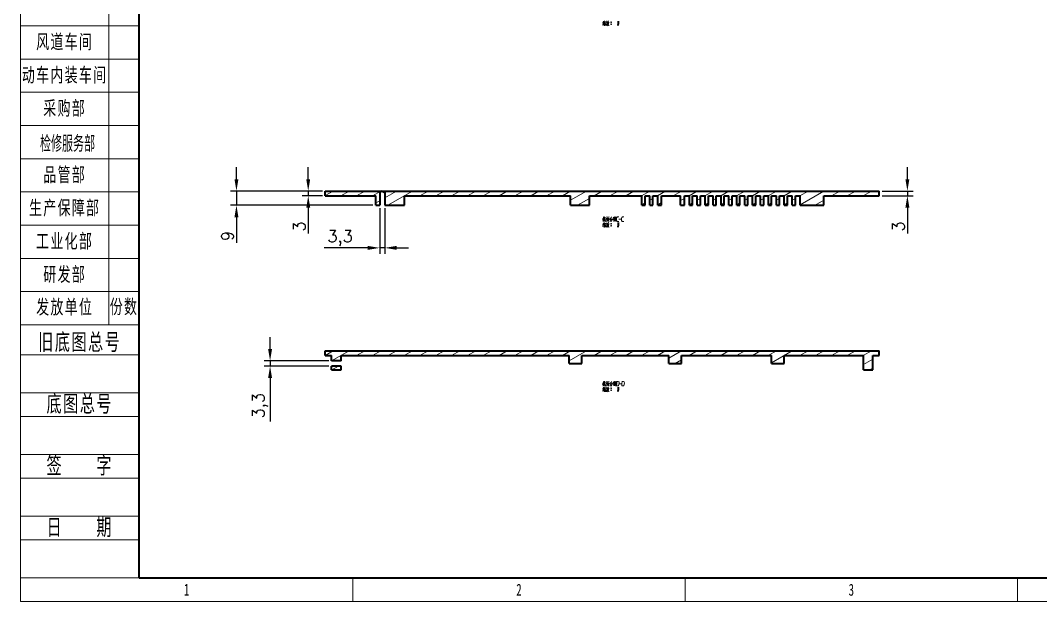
# Model space of a CAD drawing. Header units: millimetres. Extents: x -631 to 3210, y -561 to 2288.
# Drawn here: x 660 to 1305, y 1396 to 1764 of the extents above; entities that cross this region are included whole.
import ezdxf
from ezdxf.enums import TextEntityAlignment as Align

# ---------------------------------------------------------------- set-up
doc = ezdxf.new("R2010")
doc.units = ezdxf.units.MM
doc.header["$PDSIZE"] = -5
doc.layers.get('0').update_dxf_attribs({"lineweight": 18})
for name, color, linetype, lineweight in [('尺寸线层', 3, 'Continuous', 18), ('文本层', 3, 'Continuous', 18), ('粗实线层', 7, 'Continuous', 35), ('细实线层', 7, 'Continuous', 18)]:
    doc.layers.add(name, color=color, linetype=linetype, lineweight=lineweight)
doc.styles.get("Standard").update_dxf_attribs({"font": 'txt.shx', "bigfont": 'gbcbig.shx'})
doc.styles.add('标准', font='', dxfattribs={"width": 0.667})
doc.styles.get('标准').set_extended_font_data('宋体')
doc.dimstyles.get("Standard").update_dxf_attribs({"dimscale": 3, "dimtxt": 0.18, "dimasz": 0.18, "dimexe": 0.18, "dimexo": 0.0625, "dimgap": 0.09, "dimtad": 0, "dimtih": 1, "dimtoh": 1, "dimdec": 4, "dimzin": 0, "dimdsep": 46, "dimtxsty": 'Standard', "dimcen": 0.09, "dimdle": 0.36, "dimadec": 0, "dimazin": 0, "dimtfac": 1, "dimtdec": 4, "dimtofl": 0, "dimtmove": 0, "dimatfit": 3, "dimfxl": 1, "dimtolj": 1, "dimtzin": 0, "dimarcsym": 0})

# ---------------------------------------------------------------- blocks, each defined once
blk = doc.blocks.new('*X1')
at = {"layer": '尺寸线层', "linetype": 'Continuous'}
for p, q in [((-191.37, 91.49), (-191.37, -90.21)), ((-185, -27.21), (-210, -27.21)), ((-185, -34.21), (-210, -34.21)), ((-185, -41.21), (-210, -41.21)), ((-185, -48.21), (-210, -48.21)), ((-185, -55.21), (-210, -55.21)), ((-185, -62.21), (-210, -62.21)), ((-185, -69.21), (-210, -69.21)), ((-185, -76.21), (-210, -76.21)), ((-185, -83.21), (-210, -83.21)), ((-185, -90.21), (-210, -90.21))]:
    blk.add_line(p, q, dxfattribs=at)
at = {"layer": '文本层'}
for p, q in [((-210, -96.5), (-185, -96.5)), ((-210, -104.5), (-185, -104.5)), ((-210, -109.5), (-185, -109.5)), ((-210, -117.5), (-185, -117.5)), ((-210, -122.5), (-185, -122.5)), ((-210, -130.5), (-185, -130.5)), ((-210, -135.5), (-185, -135.5)), ((-210, -143.5), (-185, -143.5))]:
    blk.add_line(p, q, dxfattribs=at)
at = {"layer": '粗实线层'}
for q in [(-185, 143.5), (205, -143.5)]:
    blk.add_line((-185, -143.5), q, dxfattribs=at)
at = {"layer": '细实线层'}
for p, q in [((-210, -148.5), (-210, 148.5)), ((-140, -148.5), (-140, -143.5)), ((-70, -148.5), (-70, -143.5)), ((0, -148.5), (0, -143.5)), ((-210, -148.5), (210, -148.5)), ((-210, -148.5), (-185, -148.5))]:
    blk.add_line(p, q, dxfattribs=at)
at = {"layer": '尺寸线层', "linetype": 'Continuous', "char_height": 3, "attachment_point": 5, "style": '标准'}
for s, insert, width, line_spacing_factor in [('\\T1.1;风道车间', (-200.68, -30.71), 18.6315, 1.15057), ('\\T1.1;动车内装车间', (-200.68, -37.71), 18.6315, 1.15057), ('\\T1.1;采购部', (-200.68, -44.71), 18.6315, 1.15057), ('\\W1;{\\W0.567;\\T1;检修服务部}', (-200.08, -52.1), 37.2629, 0.564286), ('\\T1.1;品管部', (-200.68, -58.71), 18.6315, 1.15057), ('\\T1.1;生产保障部', (-200.68, -65.71), 18.6315, 1.15057), ('\\T1.1;工业化部', (-200.68, -72.71), 18.6315, 1.15057), ('\\T1.1;研发部', (-200.68, -79.71), 18.6315, 1.15057), ('\\T1.1;发放单位', (-200.68, -86.58), 18.6315, 0.853342), ('\\T1.1;份数', (-188.18, -86.53), 6.3685, 1.15057)]:
    blk.add_mtext(s, dxfattribs=dict(at, insert=insert, width=width, line_spacing_factor=line_spacing_factor))
at = {"layer": '尺寸线层', "style": '标准'}
for tag, height, width, p in [('T1', 2.5, 0.667, (-175, 146)), ('T2', 2.5, 0.667, (-105, 146)), ('T3', 2.5, 0.667, (-35, 146)), ('T4', 2.5, 0.667, (35, 146)), ('T5', 2.5, 0.667, (105, 146)), ('T6', 2.5, 0.667, (175, 146)), ('R1', 2.5, 0.667, (207.5, 111.38)), ('SQE', 3.5, 0.667, (-188.18, 80.99)), ('试制车间', 3.5, 0.28375, (-188.18, 73.99)), ('涂装车间（装配）', 3.5, 0.147264, (-188.18, 66.99)), ('涂装车间（涂装）', 3.5, 0.147264, (-188.18, 59.99)), ('国际内装车间', 3.5, 0.189302, (-188.18, 52.99)), ('地铁复合车间', 3.5, 0.186278, (-188.18, 46.02)), ('屏蔽门车间', 3.5, 0.225254, (-188.18, 39.14)), ('R2', 2.5, 0.667, (207.5, 37.12)), ('电器车间', 3.5, 0.292284, (-188.18, 32.21)), ('玻璃钢车间', 3.5, 0.225603, (-188.18, 25.29)), ('城轨内装车间', 3.5, 0.186278, (-188.18, 18.29)), ('不锈钢箱体车间', 3.5, 0.15932, (-188.18, 11.29)), ('门系统总装车间', 3.5, 0.161527, (-188.18, 4.29)), ('座椅厨房车间', 3.5, 0.186516, (-188.18, -2.71)), ('碳钢车间', 3.5, 0.28375, (-188.18, -9.71)), ('铝不锈钢车间', 3.5, 0.186397, (-188.18, -16.71)), ('风挡车间', 3.5, 0.284026, (-188.18, -23.71)), ('风道车间', 3.5, 0.284026, (-188.18, -30.71)), ('动车内装车间', 3.5, 0.186397, (-188.18, -37.71)), ('R3', 2.5, 0.667, (207.5, -37.12)), ('采购部', 3.5, 0.378308, (-188.18, -44.71)), ('检修服务部', 3.5, 0.223014, (-188.18, -51.71)), ('品管部', 3.5, 0.389426, (-188.18, -58.71)), ('生产保障部', 3.5, 0.223356, (-188.18, -65.71)), ('工业化部', 3.5, 0.281557, (-188.18, -72.71)), ('研发部', 3.5, 0.3788, (-188.18, -79.71)), ('旧底图总号', 3, 0.667, (-197.5, -100.5)), ('底图总号', 3, 0.667, (-197.5, -113.5)), ('R4', 2.5, 0.667, (207.5, -111.38)), ('签字', 3, 0.667, (-197.5, -126.5)), ('日期', 3, 0.667, (-197.5, -139.5)), ('B1', 2.5, 0.667, (-175, -146)), ('B2', 2.5, 0.667, (-105, -146)), ('B3', 2.5, 0.667, (-35, -146)), ('B4', 2.5, 0.667, (35, -146)), ('B5', 2.5, 0.667, (105, -146)), ('B6', 2.5, 0.667, (175, -146))]:
    blk.add_attdef(tag, text='', height=height, dxfattribs=dict(at, width=width)).set_placement(p, align=Align.MIDDLE_CENTER)
at = {"layer": '尺寸线层', "style": '标准', "width": 0.667}
blk.add_attdef('图号', text='', height=5.33, rotation=180, dxfattribs=at).set_placement((-160, 138.5), align=Align.MIDDLE_CENTER)
at = {"layer": '文本层', "char_height": 3.5, "width": 25, "attachment_point": 5, "style": '标准'}
for s, insert in [('\\T1.1;旧底图总号', (-197.5, -94)), ('\\T1.1;底图总号', (-197.5, -107)), ('\\T1.1;签    字', (-197.5, -120)), ('\\T1.1;日    期', (-197.5, -133))]:
    blk.add_mtext(s, dxfattribs=dict(at, insert=insert))
blk = doc.blocks.new('*X31')
at = {"layer": 'Defpoints', "color": 0, "transparency": 16777216}
for p in [(1202.64, 1655.94), (1202.64, 1652.94), (1220.4, 1652.94)]:
    blk.add_point(p, dxfattribs=at)
at = {"layer": '尺寸线层', "color": 0, "linetype": 'Continuous', "lineweight": -2, "transparency": 16777216}
for p, q in [((1220.4, 1663.44), (1220.4, 1670.94)), ((1204.52, 1655.94), (1224.15, 1655.94)), ((1204.52, 1652.94), (1224.15, 1652.94)), ((1220.4, 1655.94), (1220.4, 1652.94)), ((1220.4, 1645.44), (1220.4, 1629.19))]:
    blk.add_line(p, q, dxfattribs=at)
at = {"layer": '尺寸线层', "color": 0, "transparency": 16777216}
for points in [[(1219.15, 1663.44), (1221.65, 1663.44), (1220.4, 1655.94)], [(1219.15, 1645.44), (1221.65, 1645.44), (1220.4, 1652.94)]]:
    blk.add_solid(points, dxfattribs=at)
at = {"layer": '尺寸线层', "color": 0, "transparency": 16777216, "insert": (1214.77, 1633.56), "char_height": 7.5, "width": 15, "attachment_point": 5, "rotation": 90, "bg_fill": 3, "box_fill_scale": 1.1, "bg_fill_color": 256, "bg_fill_true_color": 13158600, "bg_fill_transparency": 0}
blk.add_mtext('\\A1;3', dxfattribs=at)
blk = doc.blocks.new('*X32')
at = {"layer": 'Defpoints', "color": 0, "transparency": 16777216}
for p in [(886.99, 1646.94), (890.29, 1646.94), (886.99, 1620.04)]:
    blk.add_point(p, dxfattribs=at)
at = {"layer": '尺寸线层', "color": 0, "linetype": 'Continuous', "lineweight": -2, "transparency": 16777216}
for p, q in [((886.99, 1645.06), (886.99, 1616.29)), ((890.29, 1645.06), (890.29, 1616.29)), ((879.49, 1620.04), (851.99, 1620.04)), ((890.29, 1620.04), (886.99, 1620.04)), ((897.79, 1620.04), (905.29, 1620.04))]:
    blk.add_line(p, q, dxfattribs=at)
at = {"layer": '尺寸线层', "color": 0, "transparency": 16777216}
for points in [[(879.49, 1621.29), (879.49, 1618.79), (886.99, 1620.04)], [(897.79, 1621.29), (897.79, 1618.79), (890.29, 1620.04)]]:
    blk.add_solid(points, dxfattribs=at)
at = {"layer": '尺寸线层', "color": 0, "transparency": 16777216, "insert": (861.99, 1626.29), "char_height": 7.5, "width": 31.4286, "attachment_point": 5, "bg_fill": 3, "box_fill_scale": 1.1, "bg_fill_color": 256, "bg_fill_true_color": 13158600, "bg_fill_transparency": 0}
blk.add_mtext('\\A1;3,3', dxfattribs=at)
blk = doc.blocks.new('*X34')
at = {"layer": 'Defpoints', "color": 0, "transparency": 16777216}
for p in [(856.64, 1548.62), (817.74, 1545.32), (856.64, 1545.32)]:
    blk.add_point(p, dxfattribs=at)
at = {"layer": '尺寸线层', "color": 0, "linetype": 'Continuous', "lineweight": -2, "transparency": 16777216}
for p, q in [((817.74, 1556.12), (817.74, 1563.62)), ((854.77, 1548.62), (813.99, 1548.62)), ((817.74, 1548.62), (817.74, 1545.32)), ((854.77, 1545.32), (813.99, 1545.32)), ((817.74, 1537.82), (817.74, 1510.32))]:
    blk.add_line(p, q, dxfattribs=at)
at = {"layer": '尺寸线层', "color": 0, "transparency": 16777216}
for points in [[(816.49, 1556.12), (818.99, 1556.12), (817.74, 1548.62)], [(816.49, 1537.82), (818.99, 1537.82), (817.74, 1545.32)]]:
    blk.add_solid(points, dxfattribs=at)
at = {"layer": '尺寸线层', "color": 0, "transparency": 16777216, "insert": (811.49, 1520.32), "char_height": 7.5, "width": 31.4286, "attachment_point": 5, "rotation": 90, "bg_fill": 3, "box_fill_scale": 1.1, "bg_fill_color": 256, "bg_fill_true_color": 13158600, "bg_fill_transparency": 0}
blk.add_mtext('\\A1;3,3', dxfattribs=at)
blk = doc.blocks.new('*X35')
at = {"layer": 'Defpoints', "color": 0, "transparency": 16777216}
for p in [(841.85, 1652.94), (852.64, 1655.94), (852.64, 1652.94)]:
    blk.add_point(p, dxfattribs=at)
at = {"layer": '尺寸线层', "color": 0, "linetype": 'Continuous', "lineweight": -2, "transparency": 16777216}
for p, q in [((841.85, 1663.44), (841.85, 1670.94)), ((850.77, 1655.94), (838.1, 1655.94)), ((850.77, 1652.94), (838.1, 1652.94)), ((841.85, 1655.94), (841.85, 1652.94)), ((841.85, 1645.44), (841.85, 1629.19))]:
    blk.add_line(p, q, dxfattribs=at)
at = {"layer": '尺寸线层', "color": 0, "transparency": 16777216}
for points in [[(840.6, 1663.44), (843.1, 1663.44), (841.85, 1655.94)], [(840.6, 1645.44), (843.1, 1645.44), (841.85, 1652.94)]]:
    blk.add_solid(points, dxfattribs=at)
at = {"layer": '尺寸线层', "color": 0, "transparency": 16777216, "insert": (836.23, 1633.56), "char_height": 7.5, "width": 15, "attachment_point": 5, "rotation": 90, "bg_fill": 3, "box_fill_scale": 1.1, "bg_fill_color": 256, "bg_fill_true_color": 13158600, "bg_fill_transparency": 0}
blk.add_mtext('\\A1;3', dxfattribs=at)
blk = doc.blocks.new('*X36')
at = {"layer": 'Defpoints', "color": 0, "transparency": 16777216}
for p in [(852.64, 1655.94), (796.49, 1646.94), (884.64, 1646.94)]:
    blk.add_point(p, dxfattribs=at)
at = {"layer": '尺寸线层', "color": 0, "linetype": 'Continuous', "lineweight": -2, "transparency": 16777216}
for p, q in [((796.49, 1663.44), (796.49, 1670.94)), ((850.77, 1655.94), (792.74, 1655.94)), ((796.49, 1655.94), (796.49, 1646.94)), ((882.77, 1646.94), (792.74, 1646.94)), ((796.49, 1639.44), (796.49, 1623.19))]:
    blk.add_line(p, q, dxfattribs=at)
at = {"layer": '尺寸线层', "color": 0, "transparency": 16777216}
for points in [[(795.24, 1663.44), (797.74, 1663.44), (796.49, 1655.94)], [(795.24, 1639.44), (797.74, 1639.44), (796.49, 1646.94)]]:
    blk.add_solid(points, dxfattribs=at)
at = {"layer": '尺寸线层', "color": 0, "transparency": 16777216, "insert": (790.86, 1627.56), "char_height": 7.5, "width": 15, "attachment_point": 5, "rotation": 90, "bg_fill": 3, "box_fill_scale": 1.1, "bg_fill_color": 256, "bg_fill_true_color": 13158600, "bg_fill_transparency": 0}
blk.add_mtext('\\A1;9', dxfattribs=at)

msp = doc.modelspace()

# ---------------------------------------------------------------- linework, layer by layer
at = {"color": 7, "lineweight": 35}
for p, q in [((852.644, 1655.938), (1202.644, 1655.938)), ((852.644, 1652.938), (884.644, 1652.938)), ((902.644, 1652.938), (1007.644, 1652.938)), ((1019.644, 1652.938), (1052.644, 1652.938)), ((1167.644, 1652.938), (1202.644, 1652.938)), ((852.644, 1554.974), (1202.644, 1554.974)), ((862.644, 1551.974), (1006.644, 1551.974)), ((1014.644, 1551.974), (1069.644, 1551.974)), ((1077.644, 1551.974), (1134.644, 1551.974)), ((1142.644, 1551.974), (1192.644, 1551.974))]:
    msp.add_line(p, q, dxfattribs=at)
at = {"color": 7, "lineweight": 35, "ltscale": 0.075}
for p, q in [((852.644, 1652.938), (852.644, 1655.938)), ((1054.644, 1652.938), (1057.644, 1652.938)), ((1059.644, 1652.938), (1062.644, 1652.938)), ((1079.644, 1652.938), (1082.644, 1652.938)), ((1084.644, 1652.938), (1087.644, 1652.938)), ((1089.644, 1652.938), (1092.644, 1652.938)), ((1094.644, 1652.938), (1097.644, 1652.938)), ((1099.644, 1652.938), (1102.644, 1652.938)), ((1104.644, 1652.938), (1107.644, 1652.938)), ((1109.644, 1652.938), (1112.644, 1652.938)), ((1114.644, 1652.938), (1117.644, 1652.938)), ((1119.644, 1652.938), (1122.644, 1652.938)), ((1124.644, 1652.938), (1127.644, 1652.938)), ((1129.644, 1652.938), (1132.644, 1652.938)), ((1134.644, 1652.938), (1137.644, 1652.938)), ((1139.644, 1652.938), (1142.644, 1652.938)), ((1144.644, 1652.938), (1147.644, 1652.938)), ((1149.644, 1652.938), (1152.644, 1652.938)), ((1202.644, 1652.938), (1202.644, 1655.938)), ((852.644, 1551.974), (852.644, 1554.974)), ((1202.644, 1551.974), (1202.644, 1554.974))]:
    msp.add_line(p, q, dxfattribs=at)
at = {"color": 7, "lineweight": 13, "ltscale": 0.144338}
for p, q in [((852.644, 1653.051), (857.644, 1655.938)), ((852.644, 1552.087), (857.644, 1554.974))]:
    msp.add_line(p, q, dxfattribs=at)
at = {"color": 7, "lineweight": 13, "ltscale": 0.15}
for p, q in [((862.448, 1652.938), (867.644, 1655.938)), ((872.448, 1652.938), (877.644, 1655.938)), ((882.448, 1652.938), (887.644, 1655.938)), ((912.448, 1652.938), (917.644, 1655.938)), ((922.448, 1652.938), (927.644, 1655.938)), ((932.448, 1652.938), (937.644, 1655.938)), ((942.448, 1652.938), (947.644, 1655.938)), ((952.448, 1652.938), (957.644, 1655.938)), ((962.448, 1652.938), (967.644, 1655.938)), ((972.448, 1652.938), (977.644, 1655.938)), ((982.448, 1652.938), (987.644, 1655.938)), ((992.448, 1652.938), (997.644, 1655.938)), ((1002.448, 1652.938), (1007.644, 1655.938)), ((1022.448, 1652.938), (1027.644, 1655.938)), ((1032.448, 1652.938), (1037.644, 1655.938)), ((1042.448, 1652.938), (1047.644, 1655.938)), ((1052.448, 1652.938), (1057.644, 1655.938)), ((1062.448, 1652.938), (1067.644, 1655.938)), ((1072.448, 1652.938), (1077.644, 1655.938)), ((1082.448, 1652.938), (1087.644, 1655.938)), ((1092.448, 1652.938), (1097.644, 1655.938)), ((1102.448, 1652.938), (1107.644, 1655.938)), ((1112.448, 1652.938), (1117.644, 1655.938)), ((1122.448, 1652.938), (1127.644, 1655.938)), ((1132.448, 1652.938), (1137.644, 1655.938)), ((1142.448, 1652.938), (1147.644, 1655.938)), ((1152.448, 1652.938), (1157.644, 1655.938)), ((1172.448, 1652.938), (1177.644, 1655.938)), ((1182.448, 1652.938), (1187.644, 1655.938)), ((1192.448, 1652.938), (1197.644, 1655.938)), ((872.448, 1551.974), (877.644, 1554.974)), ((882.448, 1551.974), (887.644, 1554.974)), ((892.448, 1551.974), (897.644, 1554.974)), ((902.448, 1551.974), (907.644, 1554.974)), ((912.448, 1551.974), (917.644, 1554.974)), ((922.448, 1551.974), (927.644, 1554.974)), ((932.448, 1551.974), (937.644, 1554.974)), ((942.448, 1551.974), (947.644, 1554.974)), ((952.448, 1551.974), (957.644, 1554.974)), ((962.448, 1551.974), (967.644, 1554.974)), ((972.448, 1551.974), (977.644, 1554.974)), ((982.448, 1551.974), (987.644, 1554.974)), ((992.448, 1551.974), (997.644, 1554.974)), ((1002.448, 1551.974), (1007.644, 1554.974)), ((1022.448, 1551.974), (1027.644, 1554.974)), ((1032.448, 1551.974), (1037.644, 1554.974)), ((1042.448, 1551.974), (1047.644, 1554.974)), ((1052.448, 1551.974), (1057.644, 1554.974)), ((1062.448, 1551.974), (1067.644, 1554.974)), ((1082.448, 1551.974), (1087.644, 1554.974)), ((1092.448, 1551.974), (1097.644, 1554.974)), ((1102.448, 1551.974), (1107.644, 1554.974)), ((1112.448, 1551.974), (1117.644, 1554.974)), ((1122.448, 1551.974), (1127.644, 1554.974)), ((1132.448, 1551.974), (1137.644, 1554.974)), ((1152.448, 1551.974), (1157.644, 1554.974)), ((1162.448, 1551.974), (1167.644, 1554.974)), ((1172.448, 1551.974), (1177.644, 1554.974)), ((1182.448, 1551.974), (1187.644, 1554.974)), ((1192.448, 1551.974), (1197.644, 1554.974))]:
    msp.add_line(p, q, dxfattribs=at)
at = {"color": 7, "lineweight": 35, "ltscale": 0.15}
for p, q in [((884.644, 1646.938), (884.644, 1652.938)), ((902.644, 1646.938), (902.644, 1652.938)), ((1007.644, 1646.938), (1007.644, 1652.938)), ((1019.644, 1646.938), (1019.644, 1652.938)), ((1052.644, 1646.938), (1052.644, 1652.938)), ((1054.644, 1646.938), (1054.644, 1652.938)), ((1057.644, 1646.938), (1057.644, 1652.938)), ((1059.644, 1646.938), (1059.644, 1652.938)), ((1062.644, 1646.938), (1062.644, 1652.938)), ((1065.144, 1646.938), (1065.144, 1652.938)), ((1077.144, 1646.938), (1077.144, 1652.938)), ((1079.644, 1646.938), (1079.644, 1652.938)), ((1082.644, 1646.938), (1082.644, 1652.938)), ((1084.644, 1646.938), (1084.644, 1652.938)), ((1087.644, 1646.938), (1087.644, 1652.938)), ((1089.644, 1646.938), (1089.644, 1652.938)), ((1092.644, 1646.938), (1092.644, 1652.938)), ((1094.644, 1646.938), (1094.644, 1652.938)), ((1097.644, 1646.938), (1097.644, 1652.938)), ((1099.644, 1646.938), (1099.644, 1652.938)), ((1102.644, 1646.938), (1102.644, 1652.938)), ((1104.644, 1646.938), (1104.644, 1652.938)), ((1107.644, 1646.938), (1107.644, 1652.938)), ((1109.644, 1646.938), (1109.644, 1652.938)), ((1112.644, 1646.938), (1112.644, 1652.938)), ((1114.644, 1646.938), (1114.644, 1652.938)), ((1117.644, 1646.938), (1117.644, 1652.938)), ((1119.644, 1646.938), (1119.644, 1652.938)), ((1122.644, 1646.938), (1122.644, 1652.938)), ((1124.644, 1646.938), (1124.644, 1652.938)), ((1127.644, 1646.938), (1127.644, 1652.938)), ((1129.644, 1646.938), (1129.644, 1652.938)), ((1132.644, 1646.938), (1132.644, 1652.938)), ((1134.644, 1646.938), (1134.644, 1652.938)), ((1137.644, 1646.938), (1137.644, 1652.938)), ((1139.644, 1646.938), (1139.644, 1652.938)), ((1142.644, 1646.938), (1142.644, 1652.938)), ((1144.644, 1646.938), (1144.644, 1652.938)), ((1147.644, 1646.938), (1147.644, 1652.938)), ((1149.644, 1646.938), (1149.644, 1652.938)), ((1152.644, 1646.938), (1152.644, 1652.938)), ((1167.644, 1646.938), (1167.644, 1652.938)), ((862.644, 1548.624), (856.644, 1548.624)), ((862.644, 1545.324), (856.644, 1545.324)), ((856.644, 1542.974), (862.644, 1542.974)), ((1192.644, 1542.974), (1198.644, 1542.974))]:
    msp.add_line(p, q, dxfattribs=at)
at = {"color": 7, "lineweight": 35, "ltscale": 0.048124}
for q in [(886.994, 1654.938), (890.294, 1654.938)]:
    msp.add_line((888.644, 1655.929), q, dxfattribs=at)
at = {"color": 7, "lineweight": 35, "ltscale": 0.2}
for p, q in [((886.994, 1654.938), (886.994, 1646.938)), ((890.294, 1654.938), (890.294, 1646.938)), ((1006.644, 1546.974), (1014.644, 1546.974)), ((1069.644, 1546.974), (1077.644, 1546.974)), ((1134.644, 1546.974), (1142.644, 1546.974))]:
    msp.add_line(p, q, dxfattribs=at)
at = {"color": 7, "lineweight": 13, "ltscale": 0.212176}
msp.add_line((890.294, 1651.694), (897.644, 1655.938), dxfattribs=at)
at = {"color": 7, "lineweight": 13, "ltscale": 0.450001}
msp.add_line((892.055, 1646.938), (907.644, 1655.938), dxfattribs=at)
at = {"color": 7, "lineweight": 13, "ltscale": 0.288675}
msp.add_line((1007.644, 1650.164), (1017.644, 1655.938), dxfattribs=at)
at = {"color": 7, "lineweight": 13, "ltscale": 0.219061}
msp.add_line((1012.055, 1646.938), (1019.644, 1651.319), dxfattribs=at)
at = {"color": 7, "lineweight": 13, "ltscale": 0.057735}
for p, q in [((1057.644, 1650.164), (1059.644, 1651.319)), ((1087.644, 1650.164), (1089.644, 1651.319)), ((1097.644, 1650.164), (1099.644, 1651.319)), ((1107.644, 1650.164), (1109.644, 1651.319)), ((1117.644, 1650.164), (1119.644, 1651.319)), ((1127.644, 1650.164), (1129.644, 1651.319)), ((1137.644, 1650.164), (1139.644, 1651.319)), ((1147.644, 1650.164), (1149.644, 1651.319)), ((1052.644, 1647.278), (1054.644, 1648.432)), ((1082.644, 1647.278), (1084.644, 1648.432)), ((1092.644, 1647.278), (1094.644, 1648.432)), ((1102.644, 1647.278), (1104.644, 1648.432)), ((1112.644, 1647.278), (1114.644, 1648.432)), ((1122.644, 1647.278), (1124.644, 1648.432)), ((1132.644, 1647.278), (1134.644, 1648.432)), ((1142.644, 1647.278), (1144.644, 1648.432))]:
    msp.add_line(p, q, dxfattribs=at)
at = {"color": 7, "lineweight": 35, "ltscale": 0.3}
for p, q in [((1065.144, 1652.938), (1077.144, 1652.938)), ((1007.644, 1646.938), (1019.644, 1646.938))]:
    msp.add_line(p, q, dxfattribs=at)
at = {"color": 7, "lineweight": 13, "ltscale": 0.072169}
for p, q in [((1077.144, 1649.876), (1079.644, 1651.319)), ((1062.644, 1647.278), (1065.144, 1648.721))]:
    msp.add_line(p, q, dxfattribs=at)
at = {"color": 7, "lineweight": 13, "ltscale": 0.433013}
msp.add_line((1152.644, 1647.278), (1167.644, 1655.938), dxfattribs=at)
at = {"color": 7, "lineweight": 13, "ltscale": 0.161326}
msp.add_line((1162.055, 1646.938), (1167.644, 1650.164), dxfattribs=at)
at = {"color": 7, "lineweight": 13, "ltscale": 0.005663}
for p, q in [((1202.448, 1652.938), (1202.644, 1653.051)), ((1202.448, 1551.974), (1202.644, 1552.087))]:
    msp.add_line(p, q, dxfattribs=at)
at = {"color": 7, "lineweight": 13, "ltscale": 0.067838}
msp.add_line((884.644, 1648.432), (886.994, 1649.789), dxfattribs=at)
at = {"color": 7, "lineweight": 35, "ltscale": 0.058749}
msp.add_line((884.644, 1646.938), (886.994, 1646.938), dxfattribs=at)
at = {"color": 7, "lineweight": 35, "ltscale": 0.308749}
msp.add_line((890.294, 1646.938), (902.644, 1646.938), dxfattribs=at)
at = {"color": 7, "lineweight": 13, "ltscale": 0.016988}
msp.add_line((902.055, 1646.938), (902.644, 1647.278), dxfattribs=at)
at = {"color": 7, "lineweight": 35, "ltscale": 0.05}
for p, q in [((1052.644, 1646.938), (1054.644, 1646.938)), ((1057.644, 1646.938), (1059.644, 1646.938)), ((1082.644, 1646.938), (1084.644, 1646.938)), ((1087.644, 1646.938), (1089.644, 1646.938)), ((1092.644, 1646.938), (1094.644, 1646.938)), ((1097.644, 1646.938), (1099.644, 1646.938)), ((1102.644, 1646.938), (1104.644, 1646.938)), ((1107.644, 1646.938), (1109.644, 1646.938)), ((1112.644, 1646.938), (1114.644, 1646.938)), ((1117.644, 1646.938), (1119.644, 1646.938)), ((1122.644, 1646.938), (1124.644, 1646.938)), ((1127.644, 1646.938), (1129.644, 1646.938)), ((1132.644, 1646.938), (1134.644, 1646.938)), ((1137.644, 1646.938), (1139.644, 1646.938)), ((1142.644, 1646.938), (1144.644, 1646.938)), ((1147.644, 1646.938), (1149.644, 1646.938))]:
    msp.add_line(p, q, dxfattribs=at)
at = {"color": 7, "lineweight": 35, "ltscale": 0.0625}
for p, q in [((1062.644, 1646.938), (1065.144, 1646.938)), ((1077.144, 1646.938), (1079.644, 1646.938))]:
    msp.add_line(p, q, dxfattribs=at)
at = {"color": 7, "lineweight": 35, "ltscale": 0.375}
msp.add_line((1152.644, 1646.938), (1167.644, 1646.938), dxfattribs=at)
at = {"color": 7, "lineweight": 13, "ltscale": 0.317535}
msp.add_line((856.644, 1548.623), (867.644, 1554.974), dxfattribs=at)
at = {"color": 7, "lineweight": 13, "ltscale": 0.317543}
msp.add_line((1006.644, 1548.623), (1017.644, 1554.974), dxfattribs=at)
at = {"color": 7, "lineweight": 13, "ltscale": 0.23094}
msp.add_line((1069.644, 1550.355), (1077.644, 1554.974), dxfattribs=at)
at = {"color": 7, "lineweight": 13, "ltscale": 0.375278}
msp.add_line((1134.644, 1547.469), (1147.644, 1554.974), dxfattribs=at)
at = {"color": 7, "lineweight": 35, "ltscale": 0.1}
for p, q in [((852.644, 1551.974), (856.644, 1551.974)), ((1198.644, 1551.974), (1202.644, 1551.974))]:
    msp.add_line(p, q, dxfattribs=at)
at = {"color": 7, "lineweight": 35, "ltscale": 0.083756}
for p, q in [((856.644, 1548.624), (856.644, 1551.974)), ((862.644, 1548.624), (862.644, 1551.974))]:
    msp.add_line(p, q, dxfattribs=at)
at = {"color": 7, "lineweight": 35, "ltscale": 0.125}
for p, q in [((1006.644, 1546.974), (1006.644, 1551.974)), ((1014.644, 1546.974), (1014.644, 1551.974)), ((1069.644, 1546.974), (1069.644, 1551.974)), ((1077.644, 1546.974), (1077.644, 1551.974)), ((1134.644, 1546.974), (1134.644, 1551.974)), ((1142.644, 1546.974), (1142.644, 1551.974))]:
    msp.add_line(p, q, dxfattribs=at)
at = {"color": 7, "lineweight": 13, "ltscale": 0.024723}
msp.add_line((1013.787, 1546.974), (1014.644, 1547.469), dxfattribs=at)
at = {"color": 7, "lineweight": 13, "ltscale": 0.111326}
msp.add_line((1073.787, 1546.974), (1077.644, 1549.201), dxfattribs=at)
at = {"color": 7, "lineweight": 35, "ltscale": 0.225}
for p, q in [((1192.644, 1542.974), (1192.644, 1551.974)), ((1198.644, 1542.974), (1198.644, 1551.974))]:
    msp.add_line(p, q, dxfattribs=at)
at = {"color": 7, "lineweight": 13, "ltscale": 0.173205}
msp.add_line((1192.644, 1546.314), (1198.644, 1549.778), dxfattribs=at)
at = {"color": 7, "lineweight": 35, "ltscale": 0.058756}
for p, q in [((856.644, 1542.974), (856.644, 1545.324)), ((862.644, 1542.974), (862.644, 1545.324))]:
    msp.add_line(p, q, dxfattribs=at)
at = {"color": 7, "lineweight": 13, "ltscale": 0.117511}
msp.add_line((856.859, 1542.974), (860.93, 1545.324), dxfattribs=at)
at = {"color": 7, "lineweight": 13, "ltscale": 0.051516}
msp.add_line((1196.859, 1542.974), (1198.644, 1544.004), dxfattribs=at)
at = {"color": 7, "lineweight": 13}
for points in [[(1027.854, 1760.818), (1028.554, 1761.203)], [(1028.309, 1762.253), (1027.889, 1762.113)], [(1028.379, 1763.268), (1027.924, 1762.183)], [(1027.959, 1761.483), (1028.484, 1761.658)], [(1028.449, 1762.498), (1027.994, 1761.483)], [(1028.764, 1761.973), (1028.449, 1761.483)], [(1028.694, 1762.953), (1028.589, 1762.393)], [(1028.694, 1762.813), (1029.744, 1762.953)], [(1028.939, 1762.533), (1028.764, 1761.973)], [(1028.799, 1762.043), (1028.799, 1760.328)], [(1029.009, 1762.253), (1029.709, 1762.358)], [(1029.079, 1763.443), (1029.254, 1763.058)], [(1029.079, 1761.833), (1029.114, 1760.433)], [(1029.079, 1761.728), (1029.604, 1761.798)], [(1029.114, 1761.168), (1029.499, 1761.238)], [(1029.569, 1760.678), (1029.149, 1760.608)], [(1029.324, 1762.288), (1029.254, 1761.728)], [(1029.639, 1761.903), (1029.569, 1760.503)], [(1029.779, 1763.058), (1029.639, 1762.603)], [(1030.549, 1762.673), (1030.444, 1761.763), (1030.339, 1761.343), (1030.024, 1760.468)], [(1030.059, 1762.603), (1031.109, 1762.743)], [(1030.864, 1762.183), (1030.759, 1761.343), (1030.619, 1760.503), (1030.409, 1760.783)], [(1030.479, 1762.008), (1030.864, 1762.078)], [(1030.549, 1763.513), (1030.654, 1762.953)], [(1031.249, 1760.923), (1030.864, 1760.398)], [(1031.249, 1762.183), (1031.074, 1761.623)], [(1031.179, 1761.938), (1031.739, 1760.503)], [(1031.389, 1762.813), (1031.249, 1762.183)], [(1031.529, 1761.553), (1031.249, 1760.923)], [(1031.319, 1762.428), (1032.019, 1762.568)], [(1031.459, 1763.548), (1031.389, 1762.813)], [(1031.739, 1762.498), (1031.529, 1761.553)], [(1031.739, 1760.503), (1032.054, 1760.503)], [(1033.069, 1762.638), (1033.454, 1762.638)], [(1033.069, 1761.378), (1033.454, 1761.378)], [(1033.104, 1762.743), (1033.419, 1762.743)], [(1033.104, 1762.498), (1033.419, 1762.498)], [(1033.104, 1761.483), (1033.419, 1761.483)], [(1033.104, 1761.238), (1033.419, 1761.238)], [(1037.514, 1763.373), (1037.409, 1761.973), (1037.304, 1760.573)], [(1037.514, 1762.638), (1037.899, 1762.638)], [(1037.514, 1761.378), (1037.899, 1761.378)], [(1037.549, 1762.743), (1037.864, 1762.743)], [(1037.549, 1762.498), (1037.864, 1762.498)], [(1037.549, 1761.483), (1037.864, 1761.483)], [(1037.549, 1761.238), (1037.864, 1761.238)], [(1038.109, 1763.373), (1038.004, 1761.973), (1037.899, 1760.573)], [(1027.854, 1638.608), (1029.674, 1638.853)], [(1027.854, 1637.523), (1028.204, 1638.048)], [(1028.134, 1639.168), (1028.904, 1639.273)], [(1028.204, 1638.048), (1028.379, 1638.573)], [(1028.204, 1638.048), (1028.204, 1636.648)], [(1029.009, 1637.768), (1028.239, 1637.663)], [(1029.009, 1637.383), (1028.239, 1637.278)], [(1028.309, 1638.083), (1029.044, 1638.188)], [(1028.624, 1638.713), (1028.624, 1639.763)], [(1028.624, 1638.538), (1028.624, 1636.928)], [(1029.009, 1637.208), (1029.639, 1638.188)], [(1029.079, 1639.728), (1029.219, 1638.153), (1029.324, 1637.523), (1029.779, 1636.613)], [(1029.394, 1639.413), (1029.534, 1638.993)], [(1029.709, 1637.313), (1029.779, 1636.613)], [(1031.949, 1639.553), (1030.129, 1639.378)], [(1030.374, 1638.888), (1030.409, 1636.753)], [(1031.704, 1638.748), (1030.374, 1638.608)], [(1030.794, 1638.643), (1030.794, 1637.068)], [(1031.144, 1638.258), (1030.794, 1638.188)], [(1030.794, 1637.698), (1031.144, 1637.768)], [(1030.899, 1638.678), (1031.039, 1639.448)], [(1031.284, 1638.678), (1031.249, 1637.103)], [(1031.634, 1636.788), (1031.739, 1638.923)], [(1033.104, 1639.063), (1032.719, 1638.398), (1032.299, 1637.803)], [(1032.789, 1638.013), (1033.699, 1638.048)], [(1033.174, 1638.013), (1032.929, 1637.173)], [(1033.454, 1639.658), (1033.734, 1638.818)], [(1033.734, 1638.153), (1033.594, 1637.173)], [(1033.699, 1638.818), (1034.014, 1638.013), (1034.259, 1638.013)], [(1034.609, 1637.943), (1035.729, 1638.118)], [(1034.819, 1639.343), (1034.714, 1638.608)], [(1034.784, 1639.168), (1035.659, 1639.273)], [(1034.819, 1638.678), (1035.554, 1638.818)], [(1034.819, 1638.328), (1035.554, 1638.468)], [(1034.854, 1637.733), (1034.854, 1636.788)], [(1034.854, 1637.593), (1035.554, 1637.698)], [(1035.169, 1639.763), (1035.274, 1639.343)], [(1035.204, 1639.168), (1035.204, 1637.698)], [(1035.589, 1637.768), (1035.519, 1637.103)], [(1035.729, 1639.378), (1035.589, 1638.958)], [(1035.939, 1637.558), (1035.939, 1639.028)], [(1036.289, 1639.763), (1036.289, 1638.223), (1036.289, 1636.648)], [(1038.039, 1636.788), (1037.269, 1636.788), (1036.954, 1636.893), (1036.849, 1636.998), (1036.709, 1637.208), (1036.604, 1637.593), (1036.639, 1638.713), (1036.814, 1639.238), (1036.989, 1639.483), (1037.199, 1639.588), (1038.074, 1639.588)], [(1038.074, 1638.188), (1039.754, 1638.188)], [(1041.189, 1636.788), (1040.419, 1636.788), (1040.104, 1636.893), (1039.999, 1636.998), (1039.859, 1637.208), (1039.754, 1637.593), (1039.789, 1638.713), (1039.964, 1639.238), (1040.139, 1639.483), (1040.349, 1639.588), (1041.224, 1639.588)], [(1027.854, 1633.463), (1028.554, 1633.848)], [(1028.309, 1634.898), (1027.889, 1634.758)], [(1028.379, 1635.913), (1027.924, 1634.828)], [(1027.959, 1634.128), (1028.484, 1634.303)], [(1028.449, 1635.143), (1027.994, 1634.128)], [(1029.044, 1636.963), (1028.239, 1636.858)], [(1028.764, 1634.618), (1028.449, 1634.128)], [(1028.694, 1635.598), (1028.589, 1635.038)], [(1028.694, 1635.458), (1029.744, 1635.598)], [(1028.939, 1635.178), (1028.764, 1634.618)], [(1028.799, 1634.688), (1028.799, 1632.973)], [(1029.009, 1634.898), (1029.709, 1635.003)], [(1029.079, 1636.088), (1029.254, 1635.703)], [(1029.079, 1634.478), (1029.114, 1633.078)], [(1029.079, 1634.373), (1029.604, 1634.443)], [(1029.114, 1633.813), (1029.499, 1633.883)], [(1029.569, 1633.323), (1029.149, 1633.253)], [(1029.324, 1634.933), (1029.254, 1634.373)], [(1029.639, 1634.548), (1029.569, 1633.148)], [(1029.779, 1635.703), (1029.639, 1635.248)], [(1030.549, 1635.318), (1030.444, 1634.408), (1030.339, 1633.988), (1030.024, 1633.113)], [(1030.059, 1635.248), (1031.109, 1635.388)], [(1030.409, 1636.998), (1031.634, 1637.138)], [(1030.864, 1634.828), (1030.759, 1633.988), (1030.619, 1633.148), (1030.409, 1633.428)], [(1030.479, 1634.653), (1030.864, 1634.723)], [(1030.549, 1636.158), (1030.654, 1635.598)], [(1031.249, 1633.568), (1030.864, 1633.043)], [(1031.249, 1634.828), (1031.074, 1634.268)], [(1031.179, 1634.583), (1031.739, 1633.148)], [(1031.389, 1635.458), (1031.249, 1634.828)], [(1031.529, 1634.198), (1031.249, 1633.568)], [(1031.319, 1635.073), (1032.019, 1635.213)], [(1031.459, 1636.193), (1031.389, 1635.458)], [(1031.739, 1635.143), (1031.529, 1634.198)], [(1031.739, 1633.148), (1032.054, 1633.148)], [(1032.929, 1637.173), (1032.474, 1636.613)], [(1033.069, 1635.283), (1033.454, 1635.283)], [(1033.069, 1634.023), (1033.454, 1634.023)], [(1033.104, 1635.388), (1033.419, 1635.388)], [(1033.104, 1635.143), (1033.419, 1635.143)], [(1033.104, 1634.128), (1033.419, 1634.128)], [(1033.104, 1633.883), (1033.419, 1633.883)], [(1033.559, 1637.173), (1033.419, 1636.648), (1033.174, 1637.033)], [(1035.589, 1637.103), (1034.854, 1636.963)], [(1036.289, 1636.648), (1035.974, 1637.103)], [(1037.514, 1636.018), (1037.409, 1634.618), (1037.304, 1633.218)], [(1037.514, 1635.283), (1037.899, 1635.283)], [(1037.514, 1634.023), (1037.899, 1634.023)], [(1037.549, 1635.388), (1037.864, 1635.388)], [(1037.549, 1635.143), (1037.864, 1635.143)], [(1037.549, 1634.128), (1037.864, 1634.128)], [(1037.549, 1633.883), (1037.864, 1633.883)], [(1038.109, 1636.018), (1038.004, 1634.618), (1037.899, 1633.218)], [(1027.854, 1534.644), (1029.674, 1534.889)], [(1027.854, 1533.559), (1028.204, 1534.084)], [(1028.134, 1535.204), (1028.904, 1535.309)], [(1028.204, 1534.084), (1028.379, 1534.609)], [(1028.204, 1534.084), (1028.204, 1532.684)], [(1028.309, 1534.119), (1029.044, 1534.224)], [(1028.624, 1534.749), (1028.624, 1535.799)], [(1028.624, 1534.574), (1028.624, 1532.964)], [(1029.009, 1533.244), (1029.639, 1534.224)], [(1029.079, 1535.764), (1029.219, 1534.189), (1029.324, 1533.559), (1029.779, 1532.649)], [(1029.394, 1535.449), (1029.534, 1535.029)], [(1031.949, 1535.589), (1030.129, 1535.414)], [(1030.374, 1534.924), (1030.409, 1532.789)], [(1031.704, 1534.784), (1030.374, 1534.644)], [(1030.794, 1534.679), (1030.794, 1533.104)], [(1031.144, 1534.294), (1030.794, 1534.224)], [(1030.899, 1534.714), (1031.039, 1535.484)], [(1031.284, 1534.714), (1031.249, 1533.139)], [(1031.634, 1532.824), (1031.739, 1534.959)], [(1033.104, 1535.099), (1032.719, 1534.434), (1032.299, 1533.839)], [(1032.789, 1534.049), (1033.699, 1534.084)], [(1033.454, 1535.694), (1033.734, 1534.854)], [(1033.734, 1534.189), (1033.594, 1533.209)], [(1033.699, 1534.854), (1034.014, 1534.049), (1034.259, 1534.049)], [(1034.609, 1533.979), (1035.729, 1534.154)], [(1034.819, 1535.379), (1034.714, 1534.644)], [(1034.784, 1535.204), (1035.659, 1535.309)], [(1034.819, 1534.714), (1035.554, 1534.854)], [(1034.819, 1534.364), (1035.554, 1534.504)], [(1035.169, 1535.799), (1035.274, 1535.379)], [(1035.204, 1535.204), (1035.204, 1533.734)], [(1035.729, 1535.414), (1035.589, 1534.994)], [(1035.939, 1533.594), (1035.939, 1535.064)], [(1036.289, 1535.799), (1036.289, 1534.259), (1036.289, 1532.684)], [(1036.604, 1532.824), (1037.619, 1532.824), (1037.934, 1533.139), (1038.074, 1533.454), (1038.144, 1533.769), (1038.249, 1534.749), (1038.214, 1535.169), (1038.039, 1535.484), (1037.759, 1535.624), (1036.744, 1535.624)], [(1036.849, 1535.624), (1036.744, 1534.434), (1036.604, 1532.824)], [(1038.249, 1534.224), (1039.929, 1534.224)], [(1039.929, 1532.824), (1040.944, 1532.824), (1041.259, 1533.139), (1041.399, 1533.454), (1041.469, 1533.769), (1041.574, 1534.749), (1041.539, 1535.169), (1041.364, 1535.484), (1041.084, 1535.624), (1040.069, 1535.624)], [(1040.174, 1535.624), (1040.069, 1534.434), (1039.929, 1532.824)], [(1027.854, 1529.499), (1028.554, 1529.884)], [(1028.309, 1530.934), (1027.889, 1530.794)], [(1028.379, 1531.949), (1027.924, 1530.864)], [(1027.959, 1530.164), (1028.484, 1530.339)], [(1028.449, 1531.179), (1027.994, 1530.164)], [(1029.009, 1533.804), (1028.239, 1533.699)], [(1029.009, 1533.419), (1028.239, 1533.314)], [(1029.044, 1532.999), (1028.239, 1532.894)], [(1028.764, 1530.654), (1028.449, 1530.164)], [(1028.694, 1531.634), (1028.589, 1531.074)], [(1028.694, 1531.494), (1029.744, 1531.634)], [(1028.939, 1531.214), (1028.764, 1530.654)], [(1028.799, 1530.724), (1028.799, 1529.009)], [(1029.009, 1530.934), (1029.709, 1531.039)], [(1029.079, 1532.124), (1029.254, 1531.739)], [(1029.079, 1530.514), (1029.114, 1529.114)], [(1029.079, 1530.409), (1029.604, 1530.479)], [(1029.114, 1529.849), (1029.499, 1529.919)], [(1029.569, 1529.359), (1029.149, 1529.289)], [(1029.324, 1530.969), (1029.254, 1530.409)], [(1029.639, 1530.584), (1029.569, 1529.184)], [(1029.779, 1531.739), (1029.639, 1531.284)], [(1029.709, 1533.349), (1029.779, 1532.649)], [(1030.549, 1531.354), (1030.444, 1530.444), (1030.339, 1530.024), (1030.024, 1529.149)], [(1030.059, 1531.284), (1031.109, 1531.424)], [(1030.409, 1533.034), (1031.634, 1533.174)], [(1030.864, 1530.864), (1030.759, 1530.024), (1030.619, 1529.184), (1030.409, 1529.464)], [(1030.479, 1530.689), (1030.864, 1530.759)], [(1030.549, 1532.194), (1030.654, 1531.634)], [(1030.794, 1533.734), (1031.144, 1533.804)], [(1031.249, 1529.604), (1030.864, 1529.079)], [(1031.249, 1530.864), (1031.074, 1530.304)], [(1031.179, 1530.619), (1031.739, 1529.184)], [(1031.389, 1531.494), (1031.249, 1530.864)], [(1031.529, 1530.234), (1031.249, 1529.604)], [(1031.319, 1531.109), (1032.019, 1531.249)], [(1031.459, 1532.229), (1031.389, 1531.494)], [(1031.739, 1531.179), (1031.529, 1530.234)], [(1031.739, 1529.184), (1032.054, 1529.184)], [(1032.929, 1533.209), (1032.474, 1532.649)], [(1033.174, 1534.049), (1032.929, 1533.209)], [(1033.069, 1531.319), (1033.454, 1531.319)], [(1033.069, 1530.059), (1033.454, 1530.059)], [(1033.104, 1531.424), (1033.419, 1531.424)], [(1033.104, 1531.179), (1033.419, 1531.179)], [(1033.104, 1530.164), (1033.419, 1530.164)], [(1033.104, 1529.919), (1033.419, 1529.919)], [(1033.559, 1533.209), (1033.419, 1532.684), (1033.174, 1533.069)], [(1034.854, 1533.769), (1034.854, 1532.824)], [(1034.854, 1533.629), (1035.554, 1533.734)], [(1035.589, 1533.139), (1034.854, 1532.999)], [(1035.589, 1533.804), (1035.519, 1533.139)], [(1036.289, 1532.684), (1035.974, 1533.139)], [(1037.514, 1532.054), (1037.409, 1530.654), (1037.304, 1529.254)], [(1037.514, 1531.319), (1037.899, 1531.319)], [(1037.514, 1530.059), (1037.899, 1530.059)], [(1037.549, 1531.424), (1037.864, 1531.424)], [(1037.549, 1531.179), (1037.864, 1531.179)], [(1037.549, 1530.164), (1037.864, 1530.164)], [(1037.549, 1529.919), (1037.864, 1529.919)], [(1038.109, 1532.054), (1038.004, 1530.654), (1037.899, 1529.254)]]:
    msp.add_lwpolyline(points, dxfattribs=at)
for points in [[(1033.174, 1762.428), (1033.349, 1762.428), (1033.454, 1762.533), (1033.454, 1762.708), (1033.349, 1762.813), (1033.174, 1762.813), (1033.069, 1762.708), (1033.069, 1762.533)], [(1033.174, 1761.168), (1033.349, 1761.168), (1033.454, 1761.273), (1033.454, 1761.448), (1033.349, 1761.553), (1033.174, 1761.553), (1033.069, 1761.448), (1033.069, 1761.273)], [(1037.619, 1762.428), (1037.794, 1762.428), (1037.899, 1762.533), (1037.899, 1762.708), (1037.794, 1762.813), (1037.619, 1762.813), (1037.514, 1762.708), (1037.514, 1762.533)], [(1037.619, 1761.168), (1037.794, 1761.168), (1037.899, 1761.273), (1037.899, 1761.448), (1037.794, 1761.553), (1037.619, 1761.553), (1037.514, 1761.448), (1037.514, 1761.273)], [(1033.174, 1635.073), (1033.349, 1635.073), (1033.454, 1635.178), (1033.454, 1635.353), (1033.349, 1635.458), (1033.174, 1635.458), (1033.069, 1635.353), (1033.069, 1635.178)], [(1033.174, 1633.813), (1033.349, 1633.813), (1033.454, 1633.918), (1033.454, 1634.093), (1033.349, 1634.198), (1033.174, 1634.198), (1033.069, 1634.093), (1033.069, 1633.918)], [(1037.619, 1635.073), (1037.794, 1635.073), (1037.899, 1635.178), (1037.899, 1635.353), (1037.794, 1635.458), (1037.619, 1635.458), (1037.514, 1635.353), (1037.514, 1635.178)], [(1037.619, 1633.813), (1037.794, 1633.813), (1037.899, 1633.918), (1037.899, 1634.093), (1037.794, 1634.198), (1037.619, 1634.198), (1037.514, 1634.093), (1037.514, 1633.918)], [(1033.174, 1531.109), (1033.349, 1531.109), (1033.454, 1531.214), (1033.454, 1531.389), (1033.349, 1531.494), (1033.174, 1531.494), (1033.069, 1531.389), (1033.069, 1531.214)], [(1033.174, 1529.849), (1033.349, 1529.849), (1033.454, 1529.954), (1033.454, 1530.129), (1033.349, 1530.234), (1033.174, 1530.234), (1033.069, 1530.129), (1033.069, 1529.954)], [(1037.619, 1531.109), (1037.794, 1531.109), (1037.899, 1531.214), (1037.899, 1531.389), (1037.794, 1531.494), (1037.619, 1531.494), (1037.514, 1531.389), (1037.514, 1531.214)], [(1037.619, 1529.849), (1037.794, 1529.849), (1037.899, 1529.954), (1037.899, 1530.129), (1037.794, 1530.234), (1037.619, 1530.234), (1037.514, 1530.129), (1037.514, 1529.954)]]:
    msp.add_lwpolyline(points, close=True, dxfattribs=at)

# ---------------------------------------------------------------- block references
ref = msp.add_blockref('*X1', (1290, 1842), dxfattribs=dict(xscale=3, yscale=3, zscale=3))
ref.add_attrib('B1', '1', dxfattribs={"layer": '尺寸线层', "height": 7.5, "style": '标准', "width": 0.667}).set_placement((765, 1404), align=Align.MIDDLE_CENTER)
ref.add_attrib('B2', '2', dxfattribs={"layer": '尺寸线层', "height": 7.5, "style": '标准', "width": 0.667}).set_placement((975, 1404), align=Align.MIDDLE_CENTER)
ref.add_attrib('B3', '3', dxfattribs={"layer": '尺寸线层', "height": 7.5, "style": '标准', "width": 0.667}).set_placement((1185, 1404), align=Align.MIDDLE_CENTER)

# ---------------------------------------------------------------- next in the draw order: dimensions: what is measured, and where the dimension line sits
at = {"layer": '尺寸线层'}
for base, p1, p2, picture, middle in [((1220.399, 1652.938), (1202.644, 1655.938), (1202.644, 1652.938), '*X31', (1220.399, 1633.563)), ((817.736, 1545.324), (856.644, 1548.623), (856.644, 1545.324), '*X34', (817.736, 1520.324))]:
    dim = msp.add_linear_dim(base=base, p1=p1, p2=p2, angle=90, dimstyle='Standard', override={"dimtxt": 2.5, "dimasz": 2.5, "dimexe": 1.25, "dimexo": 0.625, "dimgap": 0.625, "dimtad": 1, "dimtih": 0, "dimtoh": 0, "dimdec": 2, "dimzin": 8, "dimdsep": 44, "dimsah": 1, "dimdle": 5, "dimtdec": 2, "dimtofl": 1, "dimatfit": 0, "dimtfill": 1, "dimtzin": 8}, dxfattribs=at)
    dim.commit()
    dim.dimension.update_dxf_attribs({"geometry": picture, "text_midpoint": middle, "dimtype": 160})
dim = msp.add_linear_dim(base=(886.994, 1620.039), p1=(890.294, 1646.938), p2=(886.994, 1646.938), dimstyle='Standard', override={"dimtxt": 2.5, "dimasz": 2.5, "dimexe": 1.25, "dimexo": 0.625, "dimgap": 0.625, "dimtad": 1, "dimtih": 0, "dimtoh": 0, "dimdec": 2, "dimzin": 8, "dimdsep": 44, "dimsah": 1, "dimdle": 5, "dimtdec": 2, "dimtofl": 1, "dimatfit": 0, "dimtfill": 1, "dimtzin": 8}, dxfattribs=at)
dim.commit()
dim.dimension.update_dxf_attribs({"geometry": '*X32', "text_midpoint": (861.994, 1620.039), "dimtype": 160})

# ---------------------------------------------------------------- next in the draw order: dimensions: what is measured, and where the dimension line sits
dim = msp.add_linear_dim(base=(841.855, 1652.938), p1=(852.644, 1655.938), p2=(852.644, 1652.938), angle=90, dimstyle='Standard', override={"dimtxt": 2.5, "dimasz": 2.5, "dimexe": 1.25, "dimexo": 0.625, "dimgap": 0.625, "dimtad": 1, "dimtih": 0, "dimtoh": 0, "dimdec": 2, "dimzin": 8, "dimdsep": 44, "dimsah": 1, "dimdle": 5, "dimtdec": 2, "dimtofl": 1, "dimatfit": 0, "dimtfill": 1, "dimtzin": 8}, dxfattribs=at)
dim.commit()
dim.dimension.update_dxf_attribs({"geometry": '*X35', "text_midpoint": (836.23, 1633.563)})

# ---------------------------------------------------------------- next in the draw order: dimensions: what is measured, and where the dimension line sits
dim = msp.add_linear_dim(base=(796.489, 1646.938), p1=(852.644, 1655.938), p2=(884.644, 1646.938), angle=90, dimstyle='Standard', override={"dimtxt": 2.5, "dimasz": 2.5, "dimexe": 1.25, "dimexo": 0.625, "dimgap": 0.625, "dimtad": 1, "dimtih": 0, "dimtoh": 0, "dimdec": 2, "dimzin": 8, "dimdsep": 44, "dimsah": 1, "dimdle": 5, "dimtdec": 2, "dimtofl": 1, "dimatfit": 0, "dimtfill": 1, "dimtzin": 8}, dxfattribs=at)
dim.commit()
dim.dimension.update_dxf_attribs({"geometry": '*X36', "text_midpoint": (796.489, 1627.563), "dimtype": 160})

doc.saveas('drawing.dxf')
